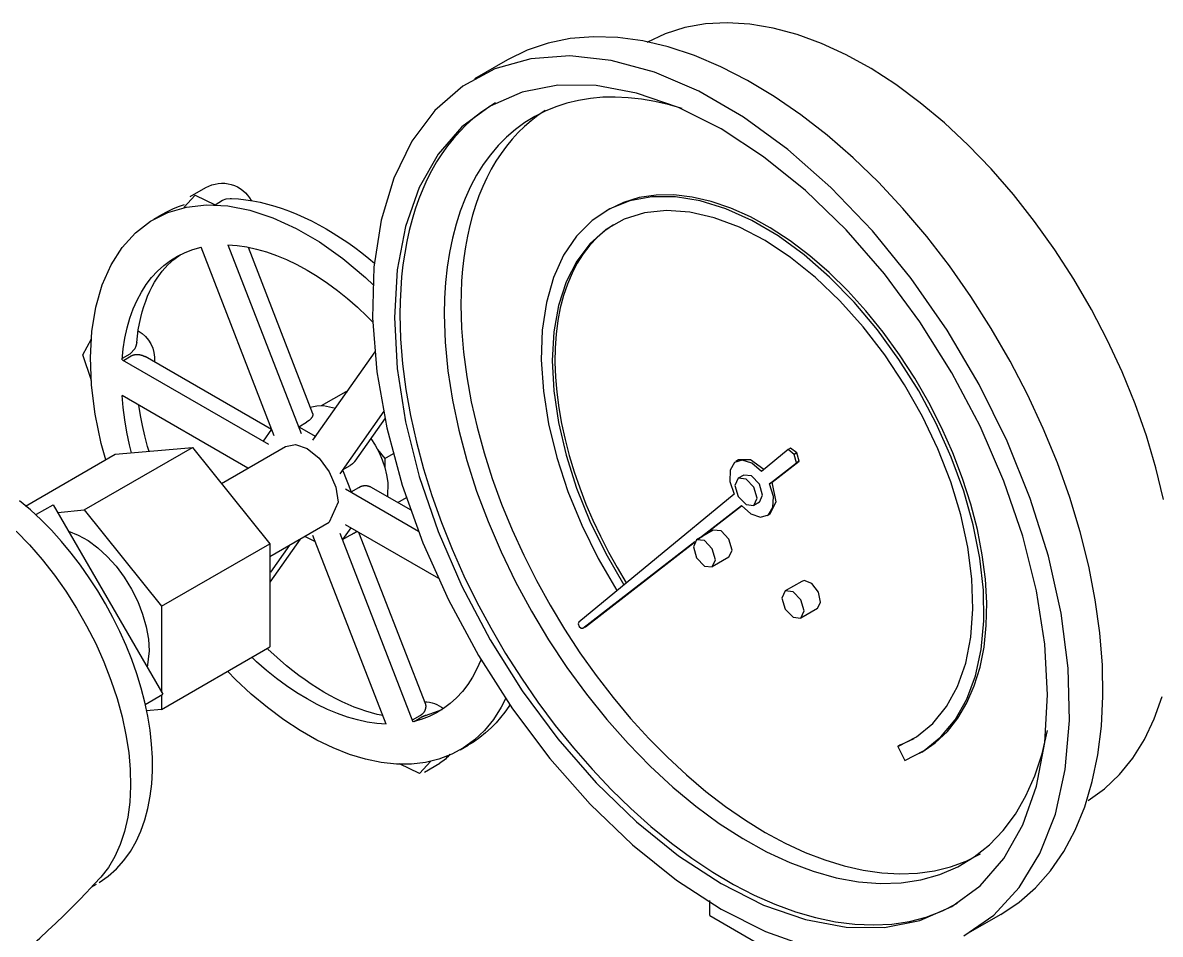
# Model space of a CAD drawing. Header units: centimetres. Extents: x 394264 to 551709, y 50011 to 59011.
# Drawn here: x 525483.4 to 525574.2, y 54148.6 to 54221.4 of the extents above; entities that cross this region are included whole.
import ezdxf

# ---------------------------------------------------------------- set-up
doc = ezdxf.new("R2010")
doc.units = ezdxf.units.CM
doc.layers.add('-M-YNGN-ZON3', color=6, linetype='SP', lineweight=30)
doc.layers.add('0-KRCN-YNG-CIHAZ', color=4, linetype='Continuous', lineweight=30)
doc.styles.add('CIZGI', font='tahoma.ttf', dxfattribs={"width": 0.8, "oblique": 20})
doc.linetypes.add('SP', pattern='A,2,-0.1,["SP",CIZGI,S=0.14,R=0.2,X=0,Y=-0.07],-0.255', length=2.355)

# ---------------------------------------------------------------- blocks, each defined once
blk = doc.blocks.new('A$C66BCA59E')
at = {"layer": '0-KRCN-YNG-CIHAZ', "color": 31, "linetype": 'Continuous', "lineweight": -3, "extrusion": (0, 0.816497, 0.57735)}
for p, q in [((850.19, -614.877, 2164.873), (847.539, -616.408, 2164.873)), ((824.858, -625.791, 2358.095), (826.094, -625.077, 2358.095)), ((826.831, -626.441, 2358.095), (827.436, -626.091, 2358.095)), ((827.436, -626.091, 2358.095), (827.708, -625.983, 2358.095)), ((827.708, -625.983, 2358.095), (828.026, -625.942, 2358.095)), ((828.026, -625.942, 2358.095), (828.135, -625.944, 2358.095)), ((821.949, -627.594, 2358.095), (822.579, -627.23, 2358.095)), ((858.262, -626.816, 2164.873), (858.05, -626.939, 2164.873)), ((831.562, -644.89, 2358.095), (825.721, -629.836, 2358.095)), ((827.861, -629.645, 2358.095), (833.702, -644.699, 2358.095)), ((829.471, -629.83, 2358.095), (834.616, -643.09, 2358.095)), ((820.575, -637.447, 2358.095), (820.516, -637.73, 2358.095)), ((819.441, -638.696, 2358.095), (820.046, -638.347, 2358.095)), ((820.432, -637.932, 2358.095), (820.046, -638.347, 2358.095)), ((820.516, -637.729, 2358.095), (820.432, -637.932, 2358.095)), ((834.646, -645.244, 2358.095), (839.614, -638.177, 2358.095)), ((819.408, -638.817, 2358.095), (831.09, -645.562, 2358.095)), ((819.533, -638.861, 2358.095), (820.139, -638.512, 2358.095)), ((831.335, -644.384, 2358.095), (821.246, -638.56, 2358.095)), ((829.443, -647.465, 2358.095), (819.408, -641.671, 2358.095)), ((835.338, -642.471, 2358.095), (837.288, -641.345, 2358.095)), ((837.288, -641.345, 2358.095), (837.394, -641.336, 2358.095)), ((840.298, -642.911, 2358.095), (836.786, -647.907, 2358.095)), ((833.521, -644.156, 2358.095), (834.127, -643.806, 2358.095)), ((840.4, -643.484, 2358.095), (837.994, -646.906, 2358.095)), ((830.704, -645.311, 2358.095), (831.358, -644.365, 2358.095)), ((833.521, -644.156, 2358.095), (834.867, -644.93, 2358.095)), ((811.701, -650.491, 2349.434), (818.856, -646.36, 2349.434)), ((816.385, -650.802, 2349.434), (825.035, -645.808, 2349.434)), ((818.856, -646.36, 2349.434), (825.035, -645.808, 2349.434)), ((825.035, -645.808, 2349.434), (831.213, -653.494, 2349.434)), ((827.342, -648.678, 2349.434), (832.451, -645.728, 2358.095)), ((839.797, -645.965, 2358.095), (840.382, -646.693, 2358.095)), ((840.382, -646.693, 2358.095), (841.084, -646.287, 2358.095)), ((872.573, -645.984, 2164.873), (870.455, -647.728, 2164.873)), ((872.785, -645.862, 2164.873), (872.573, -645.984, 2164.873)), ((873.075, -646.377, 2164.873), (872.573, -645.984, 2164.873)), ((873.287, -646.254, 2164.873), (872.785, -645.862, 2164.873)), ((873.287, -646.254, 2164.873), (873.075, -646.377, 2164.873)), ((873.25, -647.031, 2164.873), (873.075, -646.377, 2164.873)), ((873.462, -646.909, 2164.873), (873.287, -646.254, 2164.873)), ((837.016, -647.6, 2358.095), (837.622, -647.251, 2358.095)), ((840.382, -646.693, 2358.095), (840.382, -647.425, 2358.095)), ((868.628, -646.812, 2164.873), (868.416, -646.935, 2164.873)), ((871.087, -648.706, 2164.873), (873.25, -647.031, 2164.873)), ((871.299, -648.584, 2164.873), (873.462, -646.909, 2164.873)), ((873.462, -646.909, 2164.873), (873.25, -647.031, 2164.873)), ((837.016, -647.6, 2358.095), (837.694, -649.346, 2358.095)), ((869.041, -648.017, 2164.873), (868.599, -648.272, 2164.873)), ((837.258, -649.123, 2358.095), (843.079, -652.484, 2358.095)), ((837.694, -649.346, 2358.095), (838.299, -648.997, 2358.095)), ((842.483, -650.821, 2358.095), (839.281, -648.972, 2358.095)), ((871.299, -648.584, 2164.873), (871.087, -648.706, 2164.873)), ((836.67, -650.182, 2358.095), (835.946, -651.782, 2358.095)), ((841.425, -650.21, 2358.095), (842.12, -649.808, 2358.095)), ((868.264, -649.533, 2164.873), (855.867, -659.741, 2164.873)), ((870.291, -650.182, 2164.873), (869.849, -650.437, 2164.873)), ((812.591, -651.141, 2349.434), (813.914, -650.378, 2349.434)), ((813.914, -650.378, 2349.434), (822.651, -665.511, 2349.434)), ((814.268, -650.991, 2349.434), (816.385, -650.802, 2349.434)), ((816.385, -650.802, 2349.434), (822.563, -658.488, 2349.434)), ((865.417, -653.098, 2164.873), (868.85, -650.439, 2164.873)), ((865.629, -652.976, 2164.873), (868.872, -650.464, 2164.873)), ((831.213, -654.515, 2349.434), (835.946, -651.782, 2358.095)), ((844.688, -656.267, 2358.095), (837.258, -651.977, 2358.095)), ((871.128, -651.142, 2164.873), (870.916, -651.265, 2164.873)), ((834.841, -653.342, 2358.095), (833.993, -652.91, 2358.095)), ((840.487, -667.894, 2358.095), (834.646, -652.84, 2358.095)), ((836.786, -652.648, 2358.095), (842.628, -667.703, 2358.095)), ((837.685, -652.223, 2358.095), (837.016, -653.164, 2358.095)), ((837.016, -653.164, 2358.095), (837.622, -652.814, 2358.095)), ((838.297, -652.577, 2358.095), (843.626, -666.31, 2358.095)), ((866.602, -652.414, 2164.873), (865.276, -653.18, 2164.873)), ((822.563, -658.488, 2349.434), (831.213, -653.494, 2349.434)), ((833.625, -653.122, 2358.095), (831.205, -656.563, 2353.521)), ((831.213, -653.494, 2349.434), (831.213, -661.732, 2349.434)), ((832.776, -653.612, 2358.095), (831.251, -655.753, 2351.234)), ((856.192, -660.243, 2164.873), (865.138, -653.314, 2164.873)), ((856.404, -660.121, 2164.873), (865.092, -653.392, 2164.873)), ((867.852, -654.579, 2164.873), (866.526, -655.345, 2164.873)), ((873.673, -656.497, 2164.873), (872.347, -657.262, 2164.873)), ((873.856, -656.44, 2164.873), (873.673, -656.497, 2164.873)), ((822.563, -658.488, 2349.434), (822.563, -665.359, 2349.434)), ((874.923, -658.662, 2164.873), (873.597, -659.427, 2164.873)), ((856.393, -660.129, 2164.873), (856.181, -660.251, 2164.873)), ((856.404, -660.121, 2164.873), (856.192, -660.243, 2164.873)), ((856.381, -660.134, 2164.873), (856.404, -660.121, 2164.873)), ((822.563, -666.726, 2349.434), (831.213, -661.732, 2349.434)), ((821.575, -662.036, 2349.434), (821.426, -663.376, 2349.434)), ((821.247, -666.322, 2349.434), (822.651, -665.511, 2349.434)), ((822.563, -665.562, 2349.434), (822.563, -666.726, 2349.434)), ((822.563, -666.726, 2349.434), (821.367, -666.833, 2349.434)), ((842.602, -667.559, 2358.095), (843.207, -667.209, 2358.095)), ((842.732, -667.671, 2358.095), (843.337, -667.321, 2358.095)), ((843.337, -667.321, 2358.095), (844.965, -666.727, 2358.095)), ((843.607, -667.208, 2358.095), (843.337, -667.321, 2358.095)), ((843.666, -667.193, 2358.095), (843.607, -667.208, 2358.095)), ((881.557, -669.554, 2164.873), (882.637, -669.035, 2164.873)), ((846.4, -669.945, 2358.095), (847.03, -669.581, 2358.095)), ((881.557, -669.554, 2164.873), (881.345, -669.677, 2164.873)), ((881.345, -669.677, 2164.873), (881.913, -670.787, 2164.873)), ((881.557, -669.554, 2164.873), (881.564, -669.568, 2164.873)), ((883.262, -670.118, 2164.873), (883.05, -670.24, 2164.873)), ((843.54, -671.719, 2358.095), (844.776, -671.006, 2358.095)), ((817.347, -680.681, 2349.434), (816.973, -680.897, 2349.434)), ((866.343, -683.168, 2164.873), (866.343, -681.973, 2164.873)), ((866.343, -683.168, 2164.873), (874.298, -687.761, 2164.873)), ((889.566, -683.078, 2164.873), (886.915, -684.609, 2164.873))]:
    blk.add_line(p, q, dxfattribs=at)
at = {"layer": '0-KRCN-YNG-CIHAZ', "color": 31, "linetype": 'Continuous', "lineweight": -3, "extrusion": (-1e-16, 7e-16, -1)}
for p, q in [((824.543, -626.629, 2358.095), (826.149, -626.453, 2358.095)), ((826.149, -626.453, 2358.095), (827.847, -626.537, 2358.095)), ((827.847, -626.537, 2358.095), (829.62, -626.881, 2358.095)), ((821.688, -627.751, 2358.095), (823.051, -627.064, 2358.095)), ((823.051, -627.064, 2358.095), (824.543, -626.629, 2358.095)), ((829.62, -626.881, 2358.095), (831.446, -627.48, 2358.095)), ((831.446, -627.48, 2358.095), (833.303, -628.328, 2358.095)), ((820.471, -628.684, 2358.095), (821.688, -627.751, 2358.095)), ((833.303, -628.328, 2358.095), (835.171, -629.414, 2358.095)), ((819.413, -629.852, 2358.095), (820.471, -628.684, 2358.095)), ((818.528, -631.24, 2358.095), (819.413, -629.852, 2358.095)), ((835.171, -629.414, 2358.095), (837.027, -630.726, 2358.095)), ((837.027, -630.726, 2358.095), (838.85, -632.249, 2358.095)), ((817.826, -632.833, 2358.095), (818.528, -631.24, 2358.095)), ((817.314, -634.612, 2358.095), (817.826, -632.833, 2358.095)), ((838.85, -632.249, 2358.095), (839.472, -632.852, 2358.095)), ((817, -636.556, 2358.095), (817.314, -634.612, 2358.095)), ((816.885, -638.642, 2358.095), (817, -636.556, 2358.095)), ((816.972, -640.847, 2358.095), (816.885, -638.642, 2358.095)), ((817.26, -643.144, 2358.095), (816.972, -640.847, 2358.095)), ((817.746, -645.507, 2358.095), (817.26, -643.144, 2358.095)), ((818.104, -646.792, 2356.516), (817.746, -645.507, 2358.095))]:
    blk.add_line(p, q, dxfattribs=at)
at = {"layer": '0-KRCN-YNG-CIHAZ', "color": 31, "linetype": 'Continuous', "lineweight": -3, "extrusion": (1.409e-13, 6.14e-14, -1)}
for p, q in [((819.495, -642.63, 2358.095), (819.408, -641.671, 2358.095)), ((819.624, -643.606, 2358.095), (819.495, -642.63, 2358.095)), ((819.794, -644.597, 2358.095), (819.624, -643.606, 2358.095)), ((820.006, -645.6, 2358.095), (819.794, -644.597, 2358.095)), ((820.159, -646.24, 2357.568), (820.006, -645.6, 2358.095))]:
    blk.add_line(p, q, dxfattribs=at)
at = {"layer": '0-KRCN-YNG-CIHAZ', "color": 31, "linetype": 'Continuous', "lineweight": -3, "extrusion": (1.16e-13, 5.17e-14, -1)}
for p, q in [((820.885, -643.252, 2358.095), (820.753, -642.448, 2358.095)), ((821.044, -644.068, 2358.095), (820.885, -643.252, 2358.095)), ((821.231, -644.892, 2358.095), (821.044, -644.068, 2358.095)), ((821.444, -645.724, 2358.095), (821.231, -644.892, 2358.095)), ((821.569, -646.127, 2357.74), (821.444, -645.724, 2358.095))]:
    blk.add_line(p, q, dxfattribs=at)
at = {"layer": '0-KRCN-YNG-CIHAZ', "color": 31, "linetype": 'Continuous', "lineweight": -3, "extrusion": (8.9e-15, 3.6e-15, -1)}
for p, q in [((831.784, -662.583, 2358.095), (831.04, -661.898, 2358.095)), ((832.536, -663.228, 2358.095), (831.784, -662.583, 2358.095)), ((833.029, -663.625, 2358.095), (832.536, -663.228, 2358.095)), ((833.524, -664.004, 2358.095), (833.029, -663.625, 2358.095)), ((834.02, -664.365, 2358.095), (833.524, -664.004, 2358.095)), ((834.516, -664.706, 2358.095), (834.02, -664.365, 2358.095)), ((835.011, -665.027, 2358.095), (834.516, -664.706, 2358.095)), ((835.506, -665.329, 2358.095), (835.011, -665.027, 2358.095)), ((835.998, -665.61, 2358.095), (835.506, -665.329, 2358.095)), ((836.488, -665.871, 2358.095), (835.998, -665.61, 2358.095)), ((836.974, -666.112, 2358.095), (836.488, -665.871, 2358.095)), ((837.456, -666.331, 2358.095), (836.974, -666.112, 2358.095)), ((837.933, -666.53, 2358.095), (837.456, -666.331, 2358.095)), ((838.405, -666.707, 2358.095), (837.933, -666.53, 2358.095)), ((838.87, -666.864, 2358.095), (838.405, -666.707, 2358.095)), ((839.328, -667, 2358.095), (838.87, -666.864, 2358.095)), ((839.779, -667.114, 2358.095), (839.328, -667, 2358.095)), ((840.221, -667.209, 2358.095), (839.779, -667.114, 2358.095))]:
    blk.add_line(p, q, dxfattribs=at)
at = {"layer": '0-KRCN-YNG-CIHAZ', "color": 31, "linetype": 'Continuous', "lineweight": -3, "extrusion": (-2.47e-14, -1.935e-13, -1)}
for p, q in [((830.149, -662.913, 2358.095), (829.797, -662.584, 2358.662)), ((830.94, -663.6, 2358.095), (830.149, -662.913, 2358.095)), ((831.74, -664.242, 2358.095), (830.94, -663.6, 2358.095)), ((832.547, -664.837, 2358.095), (831.74, -664.242, 2358.095)), ((833.359, -665.384, 2358.095), (832.547, -664.837, 2358.095)), ((834.174, -665.88, 2358.095), (833.359, -665.384, 2358.095)), ((834.989, -666.325, 2358.095), (834.174, -665.88, 2358.095)), ((835.801, -666.716, 2358.095), (834.989, -666.325, 2358.095)), ((836.609, -667.053, 2358.095), (835.801, -666.716, 2358.095)), ((837.409, -667.335, 2358.095), (836.609, -667.053, 2358.095)), ((838.199, -667.56, 2358.095), (837.409, -667.335, 2358.095)), ((838.977, -667.729, 2358.095), (838.199, -667.56, 2358.095)), ((839.741, -667.841, 2358.095), (838.977, -667.729, 2358.095)), ((840.487, -667.894, 2358.095), (839.741, -667.841, 2358.095))]:
    blk.add_line(p, q, dxfattribs=at)
at = {"layer": '0-KRCN-YNG-CIHAZ', "color": 31, "linetype": 'Continuous', "lineweight": -3, "extrusion": (3.34e-14, -3.6e-15, -1)}
for p, q in [((828.466, -664.318, 2358.095), (827.865, -663.704, 2359.016)), ((829.726, -665.494, 2358.095), (828.466, -664.318, 2358.095)), ((831.012, -666.572, 2358.095), (829.726, -665.494, 2358.095)), ((849.684, -666.547, 2358.095), (849.056, -667.524, 2358.095)), ((850.041, -665.828, 2358.095), (849.684, -666.547, 2358.095)), ((832.317, -667.546, 2358.095), (831.012, -666.572, 2358.095)), ((833.633, -668.411, 2358.095), (832.317, -667.546, 2358.095)), ((849.056, -667.524, 2358.095), (848.342, -668.392, 2358.095)), ((834.951, -669.162, 2358.095), (833.633, -668.411, 2358.095)), ((836.266, -669.795, 2358.095), (834.951, -669.162, 2358.095)), ((847.546, -669.145, 2358.095), (846.671, -669.781, 2358.095)), ((848.342, -668.392, 2358.095), (847.546, -669.145, 2358.095)), ((837.568, -670.305, 2358.095), (836.266, -669.795, 2358.095)), ((846.671, -669.781, 2358.095), (845.724, -670.294, 2358.095)), ((838.85, -670.689, 2358.095), (837.568, -670.305, 2358.095)), ((840.105, -670.946, 2358.095), (838.85, -670.689, 2358.095)), ((841.325, -671.075, 2358.095), (840.105, -670.946, 2358.095)), ((842.504, -671.073, 2358.095), (841.325, -671.075, 2358.095)), ((843.635, -670.942, 2358.095), (842.504, -671.073, 2358.095)), ((844.71, -670.681, 2358.095), (843.635, -670.942, 2358.095)), ((845.724, -670.294, 2358.095), (844.71, -670.681, 2358.095))]:
    blk.add_line(p, q, dxfattribs=at)
at = {"layer": '0-KRCN-YNG-CIHAZ', "color": 31, "linetype": 'Continuous', "lineweight": -3}
for points, elevation in [([(896.531, -673.997), (897.846, -673.05), (899.039, -671.917), (900.102, -670.605), (901.029, -669.122), (901.813, -667.477), (902.449, -665.682)], 2164.873), ([(902.556, -649.959), (901.949, -647.435), (901.193, -644.888), (900.294, -642.334), (899.257, -639.79), (898.089, -637.272), (896.797, -634.797), (895.389, -632.379), (893.875, -630.035), (892.264, -627.779), (890.567, -625.627), (888.794, -623.59), (886.956, -621.684), (885.066, -619.919), (883.135, -618.307), (881.177, -616.858), (879.202, -615.582), (877.224, -614.487), (875.256, -613.579), (873.31, -612.865), (871.399, -612.349), (869.534, -612.035), (867.728, -611.924), (865.992, -612.017), (864.337, -612.313), (862.775, -612.812), (861.314, -613.508)], 2164.873), ([(889.566, -683.078), (891.016, -682.108), (892.341, -680.943), (893.534, -679.591), (894.589, -678.059), (895.499, -676.356), (896.258, -674.493), (896.863, -672.48), (897.309, -670.33), (897.594, -668.053), (897.716, -665.665), (897.675, -663.179), (897.471, -660.61), (897.106, -657.972), (896.58, -655.282), (895.897, -652.554), (895.062, -649.806), (894.08, -647.053), (892.955, -644.311), (891.694, -641.596), (890.306, -638.925), (888.798, -636.313), (887.179, -633.775), (885.458, -631.326), (883.646, -628.981), (881.753, -626.753), (879.79, -624.655), (877.769, -622.701), (875.702, -620.9), (873.601, -619.265), (871.478, -617.803), (869.345, -616.525), (867.216, -615.437), (865.102, -614.546), (863.016, -613.857), (860.971, -613.374), (858.977, -613.1), (857.048, -613.036), (855.194, -613.184), (853.426, -613.541), (851.755, -614.107), (850.19, -614.877)], 2164.873), ([(867.227, -682.659), (870.787, -684.45), (874.289, -685.685)], 2164.873), ([(886.597, -684.787), (888.995, -683.122), (891.037, -680.921), (892.687, -678.221), (893.919, -675.067), (894.713, -671.508), (895.055, -667.606), (894.941, -663.422), (894.372, -659.026), (893.357, -654.491), (891.912, -649.89), (890.063, -645.299), (887.838, -640.794), (885.275, -636.448), (882.416, -632.333), (879.307, -628.516), (876, -625.061), (872.549, -622.024), (869.011, -619.454), (865.443, -617.394), (861.904, -615.878), (858.453, -614.93), (855.146, -614.567), (852.037, -614.794), (849.178, -615.607), (846.615, -616.993), (844.391, -618.93), (842.541, -621.385), (841.097, -624.318), (840.082, -627.682), (839.512, -631.42), (839.398, -635.472), (839.741, -639.77), (840.535, -644.245), (841.767, -648.823), (843.417, -653.428), (845.458, -657.985), (847.857, -662.42), (850.574, -666.659), (853.564, -670.633), (856.778, -674.276), (860.164, -677.529), (863.666, -680.339), (867.227, -682.659)], 2164.873), ([(867.227, -680.617), (870.63, -682.325), (873.976, -683.488), (877.205, -684.086), (880.264, -684.111), (883.1, -683.56), (885.665, -682.444), (887.914, -680.781), (889.809, -678.6), (891.317, -675.939), (892.414, -672.843), (893.079, -669.364), (893.302, -665.563), (893.079, -661.504), (892.414, -657.257), (891.317, -652.894), (889.809, -648.491), (887.914, -644.122), (885.665, -639.863), (883.1, -635.786), (880.264, -631.96), (877.205, -628.452), (873.976, -625.321), (870.63, -622.622), (867.227, -620.399), (863.823, -618.692), (860.478, -617.529), (857.248, -616.93), (854.189, -616.906), (851.353, -617.456), (848.789, -618.573), (846.54, -620.235), (844.645, -622.416), (843.136, -625.077), (842.04, -628.174), (841.375, -631.652), (841.151, -635.454), (841.375, -639.512), (842.04, -643.759), (843.136, -648.122), (844.645, -652.525), (846.54, -656.894), (848.789, -661.153), (851.353, -665.231), (854.189, -669.056), (857.248, -672.564), (860.478, -675.695), (863.823, -678.395), (867.227, -680.617)], 2164.873), ([(849.231, -618.317), (848.612, -618.699), (848.015, -619.118), (847.442, -619.573), (846.892, -620.064), (846.366, -620.591), (845.865, -621.151), (845.389, -621.746), (844.94, -622.374), (844.517, -623.034), (844.121, -623.726), (843.752, -624.449), (843.411, -625.202), (843.099, -625.985), (842.815, -626.795), (842.56, -627.633), (842.335, -628.498), (842.139, -629.387), (841.973, -630.301), (841.836, -631.239), (841.73, -632.198), (841.654, -633.179), (841.609, -634.179), (841.593, -635.198)], 2164.873), ([(864.115, -618.774), (863.017, -618.456), (861.933, -618.204), (860.865, -618.02), (859.816, -617.903), (858.788, -617.854), (857.782, -617.873), (856.802, -617.96), (855.85, -618.115), (854.926, -618.337), (854.035, -618.627), (853.176, -618.982), (852.353, -619.403), (851.567, -619.889), (850.819, -620.439), (850.112, -621.05), (849.447, -621.723), (848.825, -622.455), (848.248, -623.246), (847.716, -624.093), (847.232, -624.994), (846.796, -625.948), (846.409, -626.952), (846.072, -628.004), (845.785, -629.103), (845.55, -630.245), (845.366, -631.428), (845.235, -632.65), (845.156, -633.908), (845.13, -635.199)], 2164.873), ([(853.181, -618.935), (852.61, -619.32), (852.061, -619.741), (851.535, -620.195), (851.031, -620.684), (850.551, -621.206), (850.096, -621.761), (849.665, -622.347), (849.259, -622.966), (848.88, -623.614), (848.526, -624.293), (848.199, -625), (847.9, -625.736), (847.628, -626.499), (847.383, -627.289), (847.167, -628.104), (846.979, -628.943), (846.819, -629.805), (846.689, -630.691), (846.587, -631.597), (846.514, -632.524), (846.47, -633.47), (846.455, -634.433)], 2164.873), ([(883.262, -670.118), (884.332, -669.383), (885.293, -668.481), (886.137, -667.417), (886.857, -666.201), (887.448, -664.842), (887.904, -663.351), (888.222, -661.741), (888.4, -660.023), (888.435, -658.213), (888.329, -656.323), (888.081, -654.371), (887.693, -652.371), (887.169, -650.34), (886.513, -648.294), (885.73, -646.249), (884.827, -644.222), (883.81, -642.229), (882.689, -640.286), (881.471, -638.409), (880.167, -636.613), (878.788, -634.913), (877.344, -633.322), (875.846, -631.852), (874.308, -630.517), (872.742, -629.326), (871.159, -628.289), (869.573, -627.414), (867.997, -626.709), (866.443, -626.179), (864.924, -625.829), (863.452, -625.661), (862.038, -625.677), (860.695, -625.876), (859.433, -626.256), (858.262, -626.816)], 2164.873), ([(828.133, -625.944), (828.703, -625.981), (829.278, -626.045), (829.855, -626.135), (830.436, -626.25), (831.018, -626.391), (831.602, -626.556), (832.187, -626.745), (832.772, -626.958), (833.358, -627.194), (833.943, -627.453), (834.527, -627.734), (835.11, -628.038), (835.692, -628.363), (836.271, -628.709), (836.847, -629.075), (837.421, -629.462), (837.99, -629.869), (838.556, -630.295), (839.117, -630.74), (839.56, -631.109)], 2358.095), ([(881.913, -670.787), (883.437, -670.003), (884.779, -668.917), (885.921, -667.546), (886.847, -665.908), (887.543, -664.026), (888, -661.927), (888.212, -659.641), (888.176, -657.199), (887.891, -654.635), (887.362, -651.987), (886.597, -649.291), (885.606, -646.585), (884.403, -643.907), (883.005, -641.295), (881.432, -638.786), (879.706, -636.415), (877.851, -634.215), (875.894, -632.217), (873.861, -630.45), (871.781, -628.937), (869.685, -627.702), (867.6, -626.76), (865.557, -626.125), (863.584, -625.807), (861.709, -625.809), (859.959, -626.131), (858.357, -626.77), (856.928, -627.715), (855.689, -628.955), (854.66, -630.47), (853.855, -632.241), (853.284, -634.241), (852.957, -636.443), (852.876, -638.817), (853.045, -641.327), (853.46, -643.94), (854.115, -646.619), (855.002, -649.325), (856.107, -652.02), (857.416, -654.668), (858.909, -657.23)], 2164.873), ([(881.345, -669.677), (882.826, -668.91), (884.126, -667.843), (885.225, -666.491), (886.107, -664.875), (886.76, -663.019), (887.173, -660.949), (887.34, -658.697), (887.26, -656.296), (886.932, -653.78), (886.363, -651.188), (885.56, -648.558), (884.535, -645.928), (883.304, -643.337), (881.884, -640.824), (880.297, -638.426), (878.566, -636.177), (876.717, -634.112), (874.776, -632.261), (872.773, -630.652), (870.737, -629.307), (868.699, -628.247), (866.687, -627.487), (864.733, -627.04), (862.865, -626.91), (861.11, -627.101), (859.495, -627.609), (858.043, -628.427), (856.776, -629.543), (855.712, -630.941), (854.867, -632.599), (854.254, -634.493), (853.882, -636.596), (853.756, -638.875), (853.879, -641.299), (854.247, -643.83), (854.856, -646.431), (855.697, -649.064), (856.758, -651.69), (858.022, -654.27), (859.471, -656.767)], 2164.873), ([(858.631, -628.053), (857.96, -628.526), (857.334, -629.069), (856.756, -629.681), (856.228, -630.361), (855.752, -631.105), (855.329, -631.91), (854.961, -632.775), (854.65, -633.696), (854.396, -634.669), (854.201, -635.692), (854.064, -636.76), (853.987, -637.87), (853.97, -639.018), (854.012, -640.199), (854.115, -641.41), (854.276, -642.646), (854.497, -643.903), (854.775, -645.175), (855.111, -646.46), (855.502, -647.752), (855.948, -649.046), (856.446, -650.339), (856.995, -651.624), (857.594, -652.899), (858.239, -654.157), (858.929, -655.396), (859.662, -656.609)], 2164.873), ([(827.861, -629.645), (828.608, -629.698), (829.371, -629.81), (830.149, -629.978), (830.94, -630.204), (831.74, -630.486), (832.547, -630.823), (833.359, -631.214), (834.174, -631.659), (834.989, -632.155), (835.801, -632.702), (836.609, -633.297), (837.409, -633.939), (838.199, -634.626), (838.977, -635.356), (839.425, -635.807)], 2358.095), ([(846.455, -634.433), (846.508, -636.299), (846.663, -638.217), (846.923, -640.179), (847.284, -642.176), (847.745, -644.2), (848.306, -646.242), (848.962, -648.294), (849.712, -650.347), (850.552, -652.392), (851.478, -654.419), (852.487, -656.422), (853.575, -658.39), (854.736, -660.316), (855.965, -662.191), (857.258, -664.007), (858.609, -665.757), (860.012, -667.433), (861.46, -669.027), (862.949, -670.534), (864.471, -671.945), (866.02, -673.257), (867.59, -674.462), (869.173, -675.556), (870.762, -676.534), (872.352, -677.392), (873.935, -678.126), (875.504, -678.732), (877.053, -679.21), (878.575, -679.555), (880.064, -679.768), (881.513, -679.846), (882.916, -679.79), (884.266, -679.6), (885.559, -679.277), (886.789, -678.822), (887.95, -678.237)], 2164.873), ([(841.593, -635.198), (841.646, -637.145), (841.805, -639.145), (842.068, -641.19), (842.435, -643.271), (842.904, -645.381), (843.474, -647.51), (844.141, -649.651), (844.905, -651.794), (845.76, -653.931), (846.704, -656.053), (847.733, -658.151), (848.843, -660.218), (850.03, -662.244), (851.288, -664.221), (852.612, -666.142), (853.997, -667.999), (855.438, -669.783), (856.928, -671.488), (858.462, -673.107), (860.033, -674.634), (861.635, -676.062), (863.262, -677.385), (864.906, -678.598), (866.562, -679.696), (868.222, -680.675), (869.88, -681.53), (871.529, -682.259), (873.162, -682.858), (874.773, -683.325), (876.355, -683.657), (877.902, -683.855), (879.408, -683.916), (880.866, -683.84), (882.27, -683.629), (883.615, -683.282), (884.896, -682.801), (886.107, -682.189)], 2164.873), ([(845.13, -635.199), (845.203, -637.416), (845.422, -639.705), (845.785, -642.051), (846.291, -644.44), (846.936, -646.858), (847.716, -649.29), (848.627, -651.722), (849.663, -654.139), (850.818, -656.526), (852.085, -658.87), (853.456, -661.155), (854.924, -663.369), (856.479, -665.498), (858.112, -667.528), (859.812, -669.449), (861.571, -671.249), (863.377, -672.915), (865.22, -674.44), (867.088, -675.812), (868.97, -677.025), (870.855, -678.071), (872.731, -678.943), (874.588, -679.636), (876.413, -680.147), (878.197, -680.471), (879.928, -680.608), (881.596, -680.555), (883.19, -680.315), (884.702, -679.887), (886.122, -679.275), (887.442, -678.482), (888.653, -677.514), (889.749, -676.375), (890.723, -675.073), (891.568, -673.615), (892.28, -672.011), (892.855, -670.27), (893.289, -668.402)], 2164.873), ([(870.455, -647.728), (869.692, -647.073), (868.924, -646.819), (868.302, -647.014), (867.95, -647.621), (867.936, -648.519), (868.264, -649.533)], 2164.873), ([(870.64, -647.575), (869.58, -646.793), (868.628, -646.812)], 2164.873), ([(817.59, -680.534), (818.305, -680.025), (818.959, -679.437), (819.549, -678.775), (820.071, -678.047), (820.524, -677.261), (820.908, -676.423), (821.224, -675.537), (821.473, -674.61), (821.657, -673.644), (821.777, -672.645), (821.834, -671.615), (821.83, -670.558), (821.765, -669.479), (821.641, -668.38), (821.458, -667.266), (821.22, -666.141), (820.926, -665.008), (820.578, -663.873), (820.178, -662.739), (819.727, -661.611), (819.228, -660.492), (818.683, -659.389), (818.094, -658.304), (817.463, -657.242), (816.793, -656.207), (816.086, -655.204), (815.346, -654.237), (814.574, -653.309), (813.774, -652.424), (812.949, -651.585), (812.101, -650.798), (811.233, -650.063)], 2349.434), ([(868.34, -648.845), (868.599, -649.716), (869.224, -650.375), (869.849, -650.437), (870.108, -649.865), (869.849, -648.994), (869.224, -648.334), (868.599, -648.272), (868.34, -648.845)], 2164.873), ([(870.291, -650.182), (870.55, -649.61), (870.291, -648.739), (869.666, -648.079), (869.041, -648.017)], 2164.873), ([(868.85, -650.439), (869.61, -651.107), (870.381, -651.379), (871.01, -651.201), (871.375, -650.609), (871.403, -649.719), (871.087, -648.706)], 2164.873), ([(871.128, -651.142), (871.641, -650.146), (871.299, -648.584)], 2164.873), ([(867.852, -654.579), (868.111, -654.007), (867.852, -653.136), (867.227, -652.476), (866.602, -652.414)], 2164.873), ([(865.017, -653.752), (865.276, -654.623), (865.901, -655.283), (866.526, -655.345), (866.785, -654.772), (866.526, -653.901), (865.901, -653.242), (865.276, -653.18), (865.017, -653.752)], 2164.873), ([(874.923, -658.662), (875.18, -658.155), (874.999, -657.363), (874.47, -656.678), (873.856, -656.44)], 2164.873), ([(872.088, -657.834), (872.347, -658.706), (872.972, -659.365), (873.597, -659.427), (873.856, -658.855), (873.597, -657.984), (872.972, -657.324), (872.347, -657.262), (872.088, -657.834)], 2164.873), ([(855.867, -659.741), (855.819, -659.892), (855.894, -660.1), (856.048, -660.246), (856.192, -660.243)], 2164.873), ([(848.065, -662.744), (848.05, -662.785), (847.743, -663.48), (847.395, -664.13), (847.007, -664.734), (846.58, -665.289), (846.116, -665.795), (845.615, -666.249), (845.08, -666.65), (844.512, -666.997), (843.913, -667.288), (843.284, -667.524), (842.628, -667.703)], 2358.095), ([(850.375, -666.349), (850.29, -666.482), (849.971, -666.936), (849.63, -667.37), (849.269, -667.783), (848.888, -668.174), (848.435, -668.587), (847.958, -668.968), (847.459, -669.318), (846.938, -669.633)], 2358.095), ([(807.23, -689.527), (807.967, -688.982), (808.694, -688.428), (809.411, -687.867), (810.118, -687.299), (810.815, -686.725), (811.5, -686.144), (812.175, -685.557), (812.839, -684.964), (813.492, -684.367), (814.133, -683.764), (814.762, -683.158), (815.38, -682.547), (815.985, -681.933), (816.579, -681.316), (817.16, -680.696), (817.729, -680.074)], 2349.434)]:
    blk.add_lwpolyline(points, dxfattribs=dict(at, elevation=elevation))
at = {"layer": '0-KRCN-YNG-CIHAZ', "color": 31, "linetype": 'Continuous', "lineweight": -3, "extrusion": (-7e-16, -3e-16, -1), "elevation": -2358.095}
blk.add_lwpolyline([(-824.338, -626.663), (-825.243, -625.672), (-826.831, -626.441)], dxfattribs=at)
at = {"layer": '0-KRCN-YNG-CIHAZ', "color": 31, "linetype": 'Continuous', "lineweight": -3, "extrusion": (7.72e-14, -1.541e-13, -1), "elevation": -2358.095}
blk.add_lwpolyline([(-822.59, -627.224), (-823.023, -626.99), (-823.468, -626.778), (-823.925, -626.591), (-824.392, -626.426)], dxfattribs=at)
at = {"layer": '0-KRCN-YNG-CIHAZ', "color": 31, "linetype": 'Continuous', "lineweight": -3, "extrusion": (1.59e-14, -5.7e-15, -1), "elevation": -2358.095}
blk.add_lwpolyline([(-819.408, -638.817), (-819.498, -637.934), (-819.633, -637.083), (-819.811, -636.268), (-820.033, -635.491), (-820.298, -634.754), (-820.605, -634.059), (-820.953, -633.409), (-821.341, -632.805), (-821.768, -632.25), (-822.232, -631.744), (-822.733, -631.29), (-823.268, -630.889), (-823.836, -630.542), (-824.435, -630.251), (-825.064, -630.015), (-825.721, -629.836)], dxfattribs=at)
at = {"layer": '0-KRCN-YNG-CIHAZ', "color": 31, "linetype": 'Continuous', "lineweight": -3, "extrusion": (3.645e-13, -4.03e-14, -1), "elevation": -2358.095}
blk.add_lwpolyline([(-820.575, -637.446), (-820.633, -636.925), (-820.706, -636.419), (-820.795, -635.929), (-820.898, -635.454), (-821.016, -634.997), (-821.147, -634.557), (-821.293, -634.134), (-821.451, -633.73), (-821.622, -633.344), (-821.805, -632.977), (-822, -632.629), (-822.205, -632.3), (-822.615, -631.738), (-823.058, -631.241), (-823.534, -630.806), (-824.043, -630.432)], dxfattribs=at)
at = {"layer": '0-KRCN-YNG-CIHAZ', "color": 31, "linetype": 'Continuous', "lineweight": -3, "extrusion": (6.5e-15, 0, -1), "elevation": -2358.095}
blk.add_lwpolyline([(-816.969, -640.47), (-816.287, -638.414), (-816.969, -637.146)], dxfattribs=at)
at = {"layer": '0-KRCN-YNG-CIHAZ', "color": 31, "linetype": 'Continuous', "lineweight": -3, "extrusion": (2.11474e-11, -3.9e-11, -1), "elevation": -2358.095}
blk.add_lwpolyline([(-820.139, -638.512), (-820.153, -638.504), (-820.167, -638.496), (-820.182, -638.488), (-820.196, -638.481), (-820.211, -638.474), (-820.226, -638.468), (-820.241, -638.461), (-820.256, -638.455), (-820.271, -638.449), (-820.286, -638.444), (-820.302, -638.439), (-820.317, -638.434), (-820.333, -638.429), (-820.349, -638.424), (-820.364, -638.42), (-820.38, -638.416), (-820.397, -638.413), (-820.413, -638.409), (-820.429, -638.406), (-820.445, -638.403), (-820.462, -638.401), (-820.478, -638.399), (-820.495, -638.397), (-820.512, -638.395), (-820.528, -638.393), (-820.545, -638.392), (-820.562, -638.391), (-820.579, -638.39), (-820.596, -638.39), (-820.613, -638.39), (-820.63, -638.39), (-820.647, -638.39), (-820.664, -638.391), (-820.682, -638.392), (-820.699, -638.393), (-820.716, -638.394), (-820.733, -638.396), (-820.75, -638.398), (-820.768, -638.4), (-820.785, -638.402), (-820.802, -638.405), (-820.819, -638.408), (-820.837, -638.411), (-820.854, -638.414), (-820.871, -638.418), (-820.905, -638.426)], dxfattribs=at)
at = {"layer": '0-KRCN-YNG-CIHAZ', "color": 31, "linetype": 'Continuous', "lineweight": -3, "extrusion": (-2.5101e-12, -9.6833e-12, -1), "elevation": -2358.095}
blk.add_lwpolyline([(-820.905, -638.426), (-820.913, -638.428), (-820.921, -638.43), (-820.929, -638.432), (-820.937, -638.434), (-820.945, -638.436), (-820.953, -638.438), (-820.96, -638.441), (-820.968, -638.443), (-820.976, -638.445), (-820.984, -638.447), (-820.991, -638.45), (-820.999, -638.452), (-821.007, -638.455), (-821.014, -638.457), (-821.022, -638.46), (-821.029, -638.462), (-821.037, -638.465), (-821.044, -638.467), (-821.052, -638.47), (-821.059, -638.473), (-821.067, -638.476), (-821.074, -638.478), (-821.081, -638.481), (-821.088, -638.484), (-821.096, -638.487), (-821.103, -638.49), (-821.11, -638.493), (-821.117, -638.496), (-821.124, -638.499), (-821.131, -638.502), (-821.138, -638.505), (-821.145, -638.508), (-821.152, -638.511), (-821.159, -638.515), (-821.166, -638.518), (-821.173, -638.521), (-821.18, -638.525), (-821.187, -638.528), (-821.194, -638.531), (-821.2, -638.535), (-821.207, -638.538), (-821.214, -638.542), (-821.22, -638.545), (-821.227, -638.549), (-821.233, -638.553), (-821.246, -638.56)], dxfattribs=at)
at = {"layer": '0-KRCN-YNG-CIHAZ', "color": 31, "linetype": 'Continuous', "lineweight": -3, "extrusion": (3.8e-15, -1.57e-14, -1), "elevation": -2358.095}
blk.add_lwpolyline([(-834.431, -642.61), (-834.953, -642.485), (-835.49, -642.47), (-836.444, -642.684)], dxfattribs=at)
at = {"layer": '0-KRCN-YNG-CIHAZ', "color": 31, "linetype": 'Continuous', "lineweight": -3, "extrusion": (1.0461e-11, 3.671e-12, -1), "elevation": -2358.095}
blk.add_lwpolyline([(-834.616, -643.089), (-834.618, -643.095), (-834.621, -643.102), (-834.623, -643.109), (-834.625, -643.116), (-834.627, -643.124), (-834.628, -643.131), (-834.63, -643.139), (-834.631, -643.147), (-834.632, -643.155), (-834.633, -643.163), (-834.633, -643.171), (-834.633, -643.18), (-834.634, -643.188), (-834.633, -643.197), (-834.633, -643.206), (-834.632, -643.216), (-834.631, -643.225), (-834.63, -643.235), (-834.628, -643.245), (-834.626, -643.255), (-834.624, -643.265), (-834.621, -643.276), (-834.618, -643.287), (-834.615, -643.298), (-834.611, -643.31), (-834.607, -643.322), (-834.602, -643.334), (-834.597, -643.346), (-834.591, -643.359), (-834.585, -643.372), (-834.578, -643.386), (-834.57, -643.4), (-834.562, -643.415), (-834.552, -643.43), (-834.542, -643.445), (-834.531, -643.462), (-834.518, -643.479), (-834.505, -643.497), (-834.489, -643.516), (-834.472, -643.536), (-834.452, -643.557), (-834.43, -643.58), (-834.404, -643.605), (-834.372, -643.634), (-834.333, -643.667), (-834.127, -643.806)], dxfattribs=at)
at = {"layer": '0-KRCN-YNG-CIHAZ', "color": 31, "linetype": 'Continuous', "lineweight": -3, "extrusion": (-2e-16, -3.34e-14, -1), "elevation": -2358.095}
blk.add_lwpolyline([(-832.451, -645.728), (-833.253, -645.573), (-834.199, -645.902), (-835.145, -646.665), (-835.946, -647.746), (-836.482, -648.981), (-836.67, -650.182)], dxfattribs=at)
at = {"layer": '0-KRCN-YNG-CIHAZ', "color": 31, "linetype": 'Continuous', "lineweight": -3, "extrusion": (-1.237e-13, -7.12e-14, -1), "elevation": -2358.095}
blk.add_lwpolyline([(-839.275, -645.085), (-839.621, -645.636), (-839.924, -646.212), (-840.178, -646.805), (-840.381, -647.406), (-840.527, -648.009), (-840.614, -648.606), (-840.597, -649.731)], dxfattribs=at)
at = {"layer": '0-KRCN-YNG-CIHAZ', "color": 31, "linetype": 'Continuous', "lineweight": -3, "extrusion": (3.66751e-11, -2.66703e-11, -1), "elevation": -2358.095}
blk.add_lwpolyline([(-837.994, -646.906), (-837.991, -646.911), (-837.988, -646.916), (-837.984, -646.92), (-837.981, -646.925), (-837.977, -646.93), (-837.974, -646.935), (-837.97, -646.939), (-837.966, -646.944), (-837.963, -646.949), (-837.959, -646.954), (-837.955, -646.959), (-837.951, -646.964), (-837.947, -646.969), (-837.943, -646.975), (-837.938, -646.98), (-837.934, -646.985), (-837.93, -646.99), (-837.925, -646.996), (-837.921, -647.001), (-837.916, -647.007), (-837.911, -647.012), (-837.906, -647.018), (-837.901, -647.024), (-837.896, -647.029), (-837.89, -647.035), (-837.885, -647.041), (-837.879, -647.047), (-837.873, -647.053), (-837.867, -647.06), (-837.861, -647.066), (-837.854, -647.072), (-837.848, -647.079), (-837.841, -647.086), (-837.833, -647.093), (-837.826, -647.1), (-837.817, -647.108), (-837.809, -647.115), (-837.8, -647.123), (-837.79, -647.131), (-837.78, -647.14), (-837.769, -647.149), (-837.757, -647.159), (-837.743, -647.17), (-837.727, -647.182), (-837.709, -647.195), (-837.622, -647.251)], dxfattribs=at)
at = {"layer": '0-KRCN-YNG-CIHAZ', "color": 31, "linetype": 'Continuous', "lineweight": -3, "extrusion": (-9.9e-15, -1.43e-14, -1), "elevation": -2349.434}
blk.add_lwpolyline([(-810.957, -652.494), (-812.013, -653.584), (-813.03, -654.753), (-814.002, -655.991), (-814.921, -657.29), (-815.782, -658.641), (-816.578, -660.035), (-817.304, -661.462), (-817.954, -662.911), (-818.525, -664.374), (-819.012, -665.839), (-819.411, -667.296), (-819.721, -668.736), (-819.938, -670.148), (-820.061, -671.522), (-820.09, -672.849), (-820.024, -674.119), (-819.864, -675.324), (-819.611, -676.455), (-819.266, -677.505), (-818.833, -678.466), (-818.313, -679.331), (-817.711, -680.094)], dxfattribs=at)
at = {"layer": '0-KRCN-YNG-CIHAZ', "color": 31, "linetype": 'Continuous', "lineweight": -3, "extrusion": (5.147e-13, -1.1235e-12, -1), "elevation": -2358.095}
blk.add_lwpolyline([(-838.299, -648.997), (-838.439, -648.928), (-838.498, -648.906), (-838.543, -648.891), (-838.582, -648.881), (-838.616, -648.873), (-838.648, -648.866), (-838.676, -648.862), (-838.703, -648.858), (-838.728, -648.855), (-838.752, -648.853), (-838.775, -648.852), (-838.797, -648.851), (-838.817, -648.85), (-838.837, -648.851), (-838.857, -648.851), (-838.875, -648.852), (-838.893, -648.853), (-838.911, -648.855), (-838.928, -648.856), (-838.945, -648.858), (-838.961, -648.861), (-838.976, -648.863), (-838.992, -648.866), (-839.007, -648.869), (-839.021, -648.872), (-839.036, -648.875), (-839.05, -648.879), (-839.063, -648.882), (-839.077, -648.886), (-839.09, -648.89), (-839.103, -648.894), (-839.115, -648.898), (-839.128, -648.902), (-839.14, -648.906), (-839.152, -648.911), (-839.164, -648.915), (-839.175, -648.92), (-839.187, -648.925), (-839.198, -648.93), (-839.209, -648.935), (-839.22, -648.94), (-839.23, -648.945), (-839.241, -648.95), (-839.251, -648.956), (-839.261, -648.961), (-839.281, -648.972)], dxfattribs=at)
at = {"layer": '0-KRCN-YNG-CIHAZ', "color": 31, "linetype": 'Continuous', "lineweight": -3, "extrusion": (-8.7e-15, -1.96e-14, -1), "elevation": -2349.434}
blk.add_lwpolyline([(-815.145, -652.505), (-815.917, -652.802), (-816.7, -653.24), (-817.476, -653.811), (-818.227, -654.501), (-818.936, -655.294), (-819.587, -656.172), (-820.165, -657.115), (-820.657, -658.103), (-821.051, -659.111), (-821.34, -660.118), (-821.516, -661.101), (-821.575, -662.036)], dxfattribs=at)
at = {"layer": '0-KRCN-YNG-CIHAZ', "color": 31, "linetype": 'Continuous', "lineweight": -3, "extrusion": (-5.897e-13, 9.739e-13, -1), "elevation": -2358.095}
blk.add_lwpolyline([(-837.622, -652.814), (-837.729, -652.753), (-837.771, -652.729), (-837.803, -652.711), (-837.829, -652.697), (-837.851, -652.685), (-837.871, -652.674), (-837.889, -652.664), (-837.905, -652.655), (-837.92, -652.647), (-837.934, -652.64), (-837.947, -652.633), (-837.96, -652.626), (-837.971, -652.62), (-837.982, -652.614), (-837.993, -652.608), (-838.003, -652.603), (-838.012, -652.598), (-838.021, -652.593), (-838.03, -652.589), (-838.038, -652.584), (-838.046, -652.58), (-838.054, -652.576), (-838.062, -652.572), (-838.069, -652.569), (-838.076, -652.565), (-838.082, -652.562), (-838.089, -652.558), (-838.095, -652.555), (-838.101, -652.552), (-838.107, -652.549), (-838.112, -652.546), (-838.117, -652.543), (-838.123, -652.54), (-838.128, -652.538), (-838.133, -652.535), (-838.137, -652.533), (-838.142, -652.53), (-838.146, -652.528), (-838.151, -652.525), (-838.155, -652.523), (-838.159, -652.521), (-838.163, -652.519), (-838.167, -652.517), (-838.17, -652.515), (-838.174, -652.513), (-838.181, -652.509)], dxfattribs=at)
at = {"layer": '0-KRCN-YNG-CIHAZ', "color": 31, "linetype": 'Continuous', "lineweight": -3, "extrusion": (2.2689e-12, 7.063e-13, -1), "elevation": -2358.095}
blk.add_lwpolyline([(-843.626, -666.31), (-843.628, -666.317), (-843.63, -666.323), (-843.632, -666.329), (-843.634, -666.335), (-843.636, -666.342), (-843.638, -666.348), (-843.64, -666.355), (-843.641, -666.361), (-843.643, -666.368), (-843.644, -666.375), (-843.645, -666.382), (-843.646, -666.389), (-843.647, -666.396), (-843.648, -666.403), (-843.649, -666.41), (-843.65, -666.418), (-843.65, -666.425), (-843.651, -666.432), (-843.651, -666.44), (-843.651, -666.448), (-843.652, -666.455), (-843.652, -666.463), (-843.652, -666.471), (-843.651, -666.479), (-843.651, -666.487), (-843.651, -666.495), (-843.65, -666.503), (-843.65, -666.512), (-843.649, -666.52), (-843.648, -666.528), (-843.648, -666.537), (-843.647, -666.545), (-843.646, -666.554), (-843.644, -666.563), (-843.643, -666.572), (-843.642, -666.581), (-843.64, -666.59), (-843.639, -666.599), (-843.637, -666.608), (-843.635, -666.617), (-843.633, -666.626), (-843.631, -666.635), (-843.629, -666.645), (-843.627, -666.654), (-843.625, -666.664), (-843.62, -666.683)], dxfattribs=at)
at = {"layer": '0-KRCN-YNG-CIHAZ', "color": 31, "linetype": 'Continuous', "lineweight": -3, "extrusion": (3.9524e-12, -1.2825e-12, -1), "elevation": -2358.095}
blk.add_lwpolyline([(-843.62, -666.683), (-843.616, -666.696), (-843.612, -666.709), (-843.609, -666.722), (-843.604, -666.735), (-843.6, -666.747), (-843.595, -666.76), (-843.59, -666.773), (-843.585, -666.786), (-843.58, -666.798), (-843.574, -666.811), (-843.569, -666.824), (-843.563, -666.836), (-843.556, -666.849), (-843.55, -666.861), (-843.543, -666.873), (-843.536, -666.886), (-843.529, -666.898), (-843.522, -666.91), (-843.514, -666.922), (-843.506, -666.934), (-843.498, -666.946), (-843.49, -666.958), (-843.481, -666.969), (-843.473, -666.981), (-843.464, -666.992), (-843.454, -667.004), (-843.445, -667.015), (-843.435, -667.026), (-843.425, -667.037), (-843.415, -667.048), (-843.404, -667.059), (-843.394, -667.069), (-843.383, -667.08), (-843.372, -667.09), (-843.361, -667.1), (-843.349, -667.11), (-843.337, -667.12), (-843.325, -667.129), (-843.313, -667.139), (-843.301, -667.148), (-843.288, -667.158), (-843.275, -667.167), (-843.262, -667.175), (-843.249, -667.184), (-843.235, -667.193), (-843.207, -667.209)], dxfattribs=at)
at = {"layer": '0-KRCN-YNG-CIHAZ', "color": 31, "linetype": 'Continuous', "lineweight": -3, "extrusion": (-1.4e-15, -6e-16, -1), "elevation": -2358.095}
blk.add_lwpolyline([(-844.06, -670.847), (-843.155, -671.838), (-841.567, -671.07)], dxfattribs=at)
at = {"layer": '0-KRCN-YNG-CIHAZ', "color": 31, "linetype": 'Continuous', "lineweight": -3, "extrusion": (0, 0, -1)}
for centre, start, end in [((-827.408, -627.354, -2358.095), 60, 151.82925), ((-819.381, -638.773, -2358.095), 120.0028, 184.80739), ((-843.461, -668.73, -2358.095), 91.83148, 127.74324), ((-843.461, -668.73, -2358.095), 216.04232, 240)]:
    blk.add_arc(centre, 2.628, start, end, dxfattribs=at)

msp = doc.modelspace()

# ---------------------------------------------------------------- block references
at = {"layer": '-M-YNGN-ZON3'}
msp.add_blockref('A$C66BCA59E', (524671.913, 54833.28, -2010.945), dxfattribs=at)

doc.saveas('drawing.dxf')
